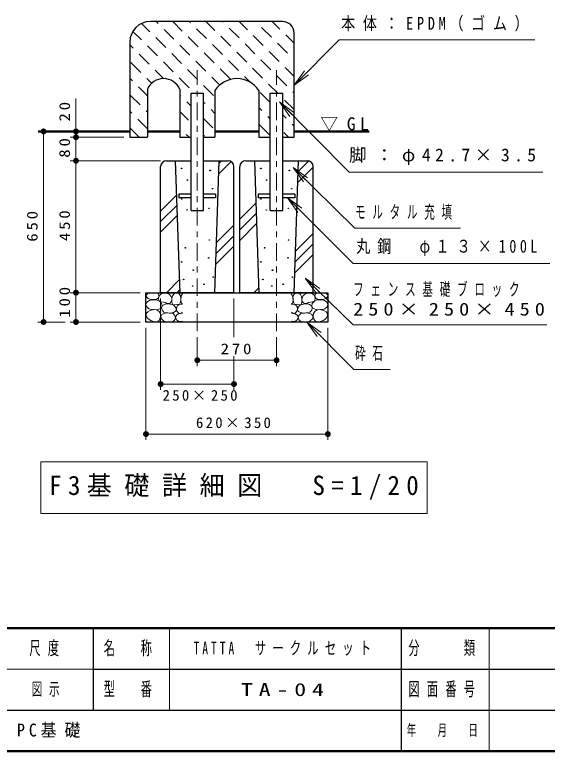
# Model space of a CAD drawing. Units: millimetres on the paper, with parts at other scales. Extents: x -805 to -334, y -297 to 267.
# Drawn here: x -620.9 to -530.1, y -297 to -171.4 of the extents above; entities that cross this region are included whole.
import ezdxf

# ---------------------------------------------------------------- set-up
doc = ezdxf.new("R2010")
doc.units = ezdxf.units.MM
doc.linetypes.add('USER2', pattern=[6, 3, -1, 1, -1])
doc.layers.add('1_20', color=7, linetype='Continuous', lineweight=13)
doc.layers.add('LY_3', color=7, linetype='Continuous', lineweight=13)
doc.layers.add('LY_4', color=7, linetype='Continuous')
doc.styles.add('ＭＳ ゴシック', font='')
doc.styles.get('ＭＳ ゴシック').set_extended_font_data('MS Gothic')

# ---------------------------------------------------------------- blocks, each defined once
blk = doc.blocks.new('filled_dot')
at = {"color": 0, "linetype": 'Continuous', "lineweight": -2, "const_width": 1.25}
blk.add_lwpolyline([(-0.625, 0, 1), (0.625, 0, 1)], format="xyb", close=True, dxfattribs=at)

msp = doc.modelspace()

# ---------------------------------------------------------------- linework, layer by layer
at = {"layer": '1_20'}
for p, q in [((-597.873, -174.288), (-599.273, -172.887)), ((-596.459, -172.873), (-596.785, -172.547)), ((-592.329, -174.175), (-593.957, -172.547)), ((-590.915, -172.76), (-591.128, -172.547)), ((-586.785, -174.061), (-588.3, -172.547)), ((-585.371, -172.647), (-585.472, -172.547)), ((-581.242, -173.948), (-582.643, -172.547)), ((-575.698, -173.835), (-576.986, -172.547)), ((-599.287, -175.702), (-600.759, -174.23)), ((-593.743, -175.589), (-595.44, -173.892)), ((-588.2, -175.476), (-589.897, -173.779)), ((-582.656, -175.362), (-584.353, -173.665)), ((-577.112, -175.249), (-578.809, -173.552)), ((-595.158, -177.003), (-596.855, -175.306)), ((-589.614, -176.89), (-591.311, -175.193)), ((-584.07, -176.777), (-585.767, -175.08)), ((-578.526, -176.664), (-580.224, -174.966)), ((-573.267, -176.266), (-574.68, -174.853)), ((-600.701, -177.116), (-601.267, -176.55)), ((-596.572, -178.417), (-598.269, -176.72)), ((-591.028, -178.304), (-592.725, -176.607)), ((-585.484, -178.191), (-587.181, -176.494)), ((-579.941, -178.078), (-581.638, -176.381)), ((-574.397, -177.965), (-576.094, -176.268)), ((-597.986, -179.831), (-599.683, -178.134)), ((-592.442, -179.718), (-594.139, -178.021)), ((-586.899, -179.605), (-588.596, -177.908)), ((-581.355, -179.492), (-583.052, -177.795)), ((-575.811, -179.379), (-577.508, -177.682)), ((-599.4, -181.246), (-601.097, -179.549)), ((-593.857, -181.132), (-595.554, -179.435)), ((-588.313, -181.019), (-590.01, -179.322)), ((-582.769, -180.906), (-584.466, -179.209)), ((-577.225, -180.793), (-578.922, -179.096)), ((-573.267, -179.094), (-573.379, -178.983)), ((-595.521, -182.297), (-596.968, -180.85)), ((-589.727, -182.434), (-591.424, -180.736)), ((-584.183, -182.32), (-585.88, -180.623)), ((-578.64, -182.207), (-580.337, -180.51)), ((-573.267, -181.923), (-574.793, -180.397)), ((-585.949, -183.383), (-587.295, -182.038)), ((-580.787, -182.889), (-581.751, -181.924)), ((-574.51, -183.508), (-576.207, -181.811)), ((-573.267, -183.422), (-571.512, -180.938)), ((-573.267, -183.422), (-571.156, -181.29)), ((-570.801, -181.642), (-573.267, -183.422)), ((-600.814, -182.66), (-601.267, -182.207)), ((-597.553, -183.093), (-598.382, -182.264)), ((-591.141, -183.848), (-592.838, -182.151)), ((-576.05, -184.797), (-577.621, -183.226)), ((-598.267, -185.207), (-599.796, -183.678)), ((-587.012, -185.149), (-588.709, -183.452)), ((-573.267, -184.751), (-573.492, -184.527)), ((-610.446, -192.297), (-610.446, -185.694)), ((-599.513, -186.789), (-601.21, -185.092)), ((-592.555, -185.262), (-592.767, -185.05)), ((-577.339, -186.337), (-579.036, -184.64)), ((-590.837, -186.98), (-591.537, -186.28)), ((-588.426, -186.563), (-588.697, -186.292)), ((-575.761, -186.27), (-573.649, -188.401)), ((-575.761, -186.27), (-573.294, -188.049)), ((-574.005, -188.753), (-575.761, -186.27)), ((-573.267, -187.58), (-574.906, -185.941)), ((-600.928, -188.204), (-601.267, -187.864)), ((-598.267, -188.035), (-598.495, -187.808)), ((-591.254, -189.391), (-592.767, -187.879)), ((-586.767, -188.222), (-587.408, -187.581)), ((-578.753, -187.751), (-579.267, -187.236)), ((-598.267, -190.864), (-599.909, -189.222)), ((-587.125, -190.693), (-588.697, -189.12)), ((-577.337, -189.166), (-577.735, -188.769)), ((-574.623, -189.052), (-575.197, -188.478)), ((-599.663, -192.297), (-601.267, -190.692)), ((-592.669, -190.806), (-592.767, -190.707)), ((-577.452, -191.88), (-579.149, -190.183)), ((-573.267, -190.408), (-573.605, -190.07)), ((-615.967, -223.797), (-615.967, -191.297)), ((-607.267, -191.297), (-611.446, -191.297)), ((-591.177, -192.297), (-591.65, -191.824)), ((-588.539, -192.107), (-588.697, -191.949)), ((-574.207, -192.297), (-575.019, -191.485)), ((-602.267, -192.297), (-611.446, -192.297)), ((-610.446, -196.297), (-610.446, -192.297)), ((-596.017, -196.297), (-611.446, -196.297)), ((-610.446, -218.797), (-610.446, -196.297)), ((-586.092, -198.541), (-583.995, -196.444)), ((-586.03, -196.683), (-585.644, -196.297)), ((-572.579, -198.137), (-570.769, -196.328)), ((-573.451, -197.461), (-571.312, -199.565)), ((-573.451, -197.461), (-570.962, -199.208)), ((-571.663, -199.921), (-573.451, -197.461)), ((-572.641, -199.995), (-570.017, -197.372)), ((-596.017, -204.874), (-593.322, -202.178)), ((-574.406, -202.622), (-572.285, -204.743)), ((-574.406, -202.622), (-571.931, -204.39)), ((-572.638, -205.097), (-574.406, -202.622)), ((-596.017, -206.67), (-593.264, -203.917)), ((-582.517, -206.28), (-579.776, -203.539)), ((-596.017, -208.466), (-593.206, -205.655)), ((-582.517, -208.076), (-579.719, -205.277)), ((-582.517, -209.872), (-579.661, -207.016)), ((-586.482, -210.245), (-583.517, -207.28)), ((-586.544, -212.103), (-583.517, -209.076)), ((-573.031, -211.699), (-570.017, -208.686)), ((-586.606, -213.961), (-583.517, -210.872)), ((-573.093, -213.557), (-570.017, -210.482)), ((-573.155, -215.415), (-570.017, -212.278)), ((-595.034, -218.797), (-592.842, -216.605)), ((-571.372, -216.322), (-569.223, -218.415)), ((-571.372, -216.322), (-568.874, -218.057)), ((-569.572, -218.773), (-571.372, -216.322)), ((-593.238, -218.797), (-592.784, -218.343)), ((-580.128, -218.797), (-579.297, -217.965)), ((-599.517, -218.797), (-611.446, -218.797)), ((-610.446, -223.797), (-610.446, -218.797)), ((-598.517, -218.797), (-598.517, -223.797)), ((-598.517, -218.797), (-592.267, -218.797)), ((-596.017, -219.797), (-596.017, -235.38)), ((-583.517, -219.797), (-583.517, -226.388)), ((-567.517, -218.797), (-573.767, -218.797)), ((-567.517, -218.797), (-567.517, -223.797)), ((-612.267, -223.797), (-616.967, -223.797)), ((-599.517, -223.797), (-611.446, -223.797)), ((-598.517, -223.797), (-592.267, -223.797)), ((-598.517, -224.797), (-598.517, -243.909)), ((-567.517, -223.797), (-573.767, -223.797)), ((-571.1, -223.797), (-568.986, -225.925)), ((-571.1, -223.797), (-568.631, -225.573)), ((-569.341, -226.278), (-571.1, -223.797)), ((-567.517, -224.797), (-567.517, -243.909)), ((-589.767, -226.356), (-589.767, -231.319)), ((-576.267, -226.356), (-576.267, -231.319)), ((-583.517, -229.649), (-583.517, -235.38)), ((-576.267, -230.319), (-589.767, -230.319)), ((-583.517, -234.38), (-596.017, -234.38)), ((-567.517, -242.909), (-598.517, -242.909)), ((-616.417, -247.651), (-616.417, -256.451)), ((-550.617, -247.651), (-616.417, -247.651)), ((-550.617, -256.451), (-550.617, -247.651)), ((-616.417, -256.451), (-550.617, -256.451))]:
    msp.add_line(p, q, dxfattribs=at)
at = {"layer": '1_20', "lineweight": 25}
for p, q in [((-575.267, -172.547), (-597.767, -172.547)), ((-573.267, -192.297), (-573.267, -174.547)), ((-601.267, -176.047), (-601.267, -192.297)), ((-598.267, -184.098), (-598.267, -192.297)), ((-592.767, -184.098), (-592.767, -192.297)), ((-586.767, -184.309), (-586.767, -192.297)), ((-579.267, -184.309), (-579.267, -192.297)), ((-590.837, -204.797), (-590.837, -184.797)), ((-590.837, -184.797), (-588.697, -184.797)), ((-588.697, -204.797), (-588.697, -184.797)), ((-577.337, -204.797), (-577.337, -184.797)), ((-577.337, -184.797), (-575.197, -184.797)), ((-575.197, -204.797), (-575.197, -184.797)), ((-601.267, -192.297), (-598.267, -192.297)), ((-592.767, -192.297), (-590.837, -192.297)), ((-588.697, -192.297), (-586.767, -192.297)), ((-579.267, -192.297), (-577.337, -192.297)), ((-575.197, -192.297), (-573.267, -192.297)), ((-595.017, -196.297), (-593.517, -196.297)), ((-595.017, -196.297), (-590.837, -196.297)), ((-593.517, -196.297), (-592.766, -218.897)), ((-588.697, -196.297), (-584.517, -196.297)), ((-586.767, -218.797), (-586.017, -196.297)), ((-586.017, -196.297), (-584.517, -196.297)), ((-581.517, -196.297), (-580.017, -196.297)), ((-581.517, -196.297), (-577.337, -196.297)), ((-580.017, -196.297), (-579.266, -218.897)), ((-575.197, -196.297), (-571.017, -196.297)), ((-573.267, -218.797), (-572.517, -196.297)), ((-572.517, -196.297), (-571.017, -196.297)), ((-596.017, -218.797), (-596.017, -197.297)), ((-583.517, -218.797), (-583.517, -197.297)), ((-582.517, -218.797), (-582.517, -197.297)), ((-570.017, -218.797), (-570.017, -197.297)), ((-590.837, -201.972), (-592.892, -201.972)), ((-592.892, -201.972), (-592.892, -202.622)), ((-586.642, -201.972), (-588.697, -201.972)), ((-586.642, -201.972), (-586.642, -202.622)), ((-577.337, -201.972), (-579.392, -201.972)), ((-579.392, -201.972), (-579.392, -202.622)), ((-573.142, -201.972), (-575.197, -201.972)), ((-573.142, -201.972), (-573.142, -202.622)), ((-590.837, -202.622), (-592.892, -202.622)), ((-586.642, -202.622), (-588.697, -202.622)), ((-577.337, -202.622), (-579.392, -202.622)), ((-573.142, -202.622), (-575.197, -202.622)), ((-590.837, -204.797), (-588.697, -204.797)), ((-577.337, -204.797), (-575.197, -204.797)), ((-598.517, -223.797), (-598.517, -218.797)), ((-598.517, -218.797), (-567.517, -218.797)), ((-583.517, -218.797), (-596.017, -218.797)), ((-570.017, -218.797), (-582.517, -218.797)), ((-567.517, -218.797), (-567.517, -223.797)), ((-567.517, -223.797), (-598.517, -223.797))]:
    msp.add_line(p, q, dxfattribs=at)
at = {"layer": '1_20', "linetype": 'USER2'}
for p, q in [((-589.767, -225.356), (-589.767, -180.828)), ((-576.267, -225.356), (-576.267, -180.828))]:
    msp.add_line(p, q, dxfattribs=at)
at = {"layer": '1_20', "lineweight": 50}
for p, q in [((-616.916, -191.297), (-601.267, -191.297)), ((-598.267, -191.297), (-592.767, -191.297)), ((-586.767, -191.297), (-579.267, -191.297)), ((-573.267, -191.297), (-560.462, -191.297))]:
    msp.add_line(p, q, dxfattribs=at)
at = {"layer": '1_20'}
for points in [[(-573.267, -183.422), (-565.581, -175.66), (-532.247, -175.66)], [(-575.761, -186.27), (-563.889, -198.252), (-530.889, -198.252)], [(-573.451, -197.461), (-562.944, -207.791), (-544.892, -207.791)], [(-574.406, -202.622), (-563.208, -213.82), (-529.693, -213.82)], [(-571.372, -216.322), (-563.208, -224.275), (-530.208, -224.275)], [(-592.282, -218.968), (-592.437, -219.244), (-592.543, -219.538), (-592.592, -219.855), (-592.592, -220.195), (-592.468, -220.579), (-592.307, -220.641)], [(-573.752, -218.968), (-573.598, -219.244), (-573.492, -219.538), (-573.443, -219.855), (-573.443, -220.195), (-573.566, -220.579), (-573.727, -220.641)], [(-592.295, -222.103), (-592.679, -222.338), (-592.995, -222.231), (-593.236, -221.942), (-593.333, -221.587), (-593.273, -221.235), (-593.12, -220.981), (-592.889, -220.802), (-592.585, -220.73), (-592.27, -220.765)], [(-573.74, -222.103), (-573.356, -222.338), (-573.039, -222.231), (-572.798, -221.942), (-572.701, -221.587), (-572.761, -221.235), (-572.915, -220.981), (-573.145, -220.802), (-573.45, -220.73), (-573.765, -220.765)], [(-592.295, -223.664), (-592.633, -223.703), (-592.976, -223.639), (-593.29, -223.455), (-593.472, -223.168), (-593.442, -222.834), (-593.249, -222.549), (-592.958, -222.401), (-592.629, -222.338), (-592.295, -222.301)], [(-573.74, -223.664), (-573.401, -223.703), (-573.058, -223.639), (-572.745, -223.455), (-572.563, -223.168), (-572.592, -222.834), (-572.786, -222.549), (-573.076, -222.401), (-573.405, -222.338), (-573.74, -222.301)], [(-571.1, -223.797), (-563.076, -231.876), (-556.872, -231.876)]]:
    msp.add_lwpolyline(points, dxfattribs=at)
for points in [[(-597.25, -219.972), (-597.719, -219.983), (-598.167, -219.798), (-598.428, -219.509), (-598.502, -219.203), (-598.208, -218.956), (-597.721, -218.844), (-597.414, -218.813), (-597.114, -218.807), (-596.719, -218.841), (-596.408, -219.005), (-596.314, -219.314), (-596.396, -219.662), (-596.767, -219.984)], [(-594.958, -220.628), (-595.245, -220.491), (-595.553, -220.393), (-595.91, -220.351), (-596.21, -220.244), (-596.366, -219.891), (-596.309, -219.451), (-596.167, -219.21), (-595.962, -219.03), (-595.618, -218.872), (-595.243, -218.832), (-594.872, -218.925), (-594.537, -219.129), (-594.275, -219.396), (-594.116, -219.724), (-594.1, -220.054), (-594.215, -220.368), (-594.398, -220.563), (-594.636, -220.665)], [(-592.827, -220.752), (-593.286, -220.802), (-593.645, -220.858), (-593.943, -220.826), (-594.109, -220.46), (-594.091, -219.91), (-594.026, -219.448), (-593.843, -219.08), (-593.594, -218.886), (-593.286, -218.807), (-592.84, -218.993), (-592.623, -219.337), (-592.555, -219.749), (-592.599, -220.136), (-592.716, -220.504)], [(-573.207, -220.752), (-572.749, -220.802), (-572.39, -220.858), (-572.092, -220.826), (-571.926, -220.46), (-571.943, -219.91), (-572.009, -219.448), (-572.191, -219.08), (-572.441, -218.886), (-572.749, -218.807), (-573.195, -218.993), (-573.411, -219.337), (-573.48, -219.749), (-573.436, -220.136), (-573.319, -220.504)], [(-571.076, -220.628), (-570.789, -220.491), (-570.481, -220.393), (-570.124, -220.351), (-569.825, -220.244), (-569.669, -219.891), (-569.726, -219.451), (-569.868, -219.21), (-570.073, -219.03), (-570.417, -218.872), (-570.791, -218.832), (-571.163, -218.925), (-571.497, -219.129), (-571.759, -219.396), (-571.919, -219.724), (-571.935, -220.054), (-571.82, -220.368), (-571.636, -220.563), (-571.398, -220.665)], [(-568.784, -219.972), (-568.315, -219.983), (-567.867, -219.798), (-567.606, -219.509), (-567.533, -219.203), (-567.827, -218.956), (-568.313, -218.844), (-568.621, -218.813), (-568.92, -218.807), (-569.316, -218.841), (-569.627, -219.005), (-569.72, -219.314), (-569.639, -219.662), (-569.267, -219.984)], [(-597.25, -221.644), (-597.639, -221.651), (-598.019, -221.533), (-598.389, -221.221), (-598.539, -220.814), (-598.347, -220.419), (-597.944, -220.133), (-597.501, -220.011), (-597.052, -220.009), (-596.596, -220.084), (-596.173, -220.294), (-595.848, -220.669), (-595.764, -221.099), (-595.976, -221.411), (-596.346, -221.619), (-596.804, -221.705)], [(-594.785, -222.239), (-595.135, -222.235), (-595.466, -222.115), (-595.781, -221.771), (-595.863, -221.334), (-595.691, -221.01), (-595.38, -220.789), (-595.014, -220.707), (-594.636, -220.715), (-594.152, -220.784), (-593.707, -221), (-593.401, -221.364), (-593.335, -221.768), (-593.528, -222.011), (-593.843, -222.177), (-594.32, -222.281)], [(-571.25, -222.239), (-570.9, -222.235), (-570.568, -222.115), (-570.254, -221.771), (-570.172, -221.334), (-570.343, -221.01), (-570.655, -220.789), (-571.02, -220.707), (-571.398, -220.715), (-571.882, -220.784), (-572.327, -221), (-572.634, -221.364), (-572.699, -221.768), (-572.506, -222.011), (-572.191, -222.177), (-571.715, -222.281)], [(-568.784, -221.644), (-568.396, -221.651), (-568.016, -221.533), (-567.646, -221.221), (-567.496, -220.814), (-567.687, -220.419), (-568.09, -220.133), (-568.534, -220.011), (-568.982, -220.009), (-569.439, -220.084), (-569.862, -220.294), (-570.187, -220.669), (-570.271, -221.099), (-570.058, -221.411), (-569.689, -221.619), (-569.23, -221.705)], [(-596.99, -223.763), (-597.351, -223.676), (-597.697, -223.54), (-597.996, -223.375), (-598.254, -223.143), (-598.462, -222.761), (-598.477, -222.363), (-598.228, -222.044), (-597.82, -221.83), (-597.402, -221.709), (-596.993, -221.688), (-596.606, -221.793), (-596.278, -222.024), (-596.061, -222.35), (-596.018, -222.8), (-596.148, -223.267), (-596.279, -223.526), (-596.47, -223.713), (-596.721, -223.783)], [(-594.748, -223.776), (-595.145, -223.76), (-595.528, -223.615), (-595.885, -223.276), (-595.999, -222.859), (-595.801, -222.537), (-595.442, -222.326), (-595.011, -222.261), (-594.574, -222.276), (-594.223, -222.282), (-593.893, -222.363), (-593.578, -222.671), (-593.472, -223.094), (-593.634, -223.459), (-593.967, -223.714), (-594.355, -223.81)], [(-571.287, -223.776), (-570.889, -223.76), (-570.506, -223.615), (-570.15, -223.276), (-570.035, -222.859), (-570.234, -222.537), (-570.593, -222.326), (-571.024, -222.261), (-571.46, -222.276), (-571.812, -222.282), (-572.142, -222.363), (-572.456, -222.671), (-572.563, -223.094), (-572.4, -223.459), (-572.067, -223.714), (-571.68, -223.81)], [(-569.044, -223.763), (-568.684, -223.676), (-568.338, -223.54), (-568.039, -223.375), (-567.781, -223.143), (-567.573, -222.761), (-567.558, -222.363), (-567.806, -222.044), (-568.214, -221.83), (-568.632, -221.709), (-569.041, -221.688), (-569.428, -221.793), (-569.757, -222.024), (-569.973, -222.35), (-570.017, -222.8), (-569.887, -223.267), (-569.756, -223.526), (-569.565, -223.713), (-569.313, -223.783)]]:
    msp.add_lwpolyline(points, close=True, dxfattribs=at)
at = {"layer": '1_20', "lineweight": 25}
for centre in [(-592.448, -197.608), (-587.583, -197.96), (-578.948, -197.608), (-574.083, -197.96), (-591.451, -199.601), (-577.951, -199.601), (-587.173, -201.065), (-573.673, -201.065), (-592.448, -202.825), (-578.948, -202.825), (-591.51, -204.701), (-587.759, -204.407), (-578.01, -204.701), (-574.259, -204.407), (-587.714, -209.81), (-574.214, -209.81), (-591.804, -211.143), (-578.304, -211.143), (-592.448, -213.551), (-587.817, -212.848), (-578.948, -213.551), (-574.317, -212.848), (-590.455, -214.958), (-576.955, -214.958), (-592.096, -216.541), (-587.055, -216.13), (-578.596, -216.541), (-573.555, -216.13), (-590.572, -217.654), (-588.638, -217.361), (-577.072, -217.654), (-575.138, -217.361)]:
    msp.add_circle(centre, 0.05, dxfattribs=at)
for centre, radius, start, end in [((-597.767, -176.047), 3.5, 90, 180), ((-575.267, -174.547), 2, 0, 90), ((-595.517, -185.297), 3, 23.55646, 156.44354), ((-583.017, -186.797), 4.5, 33.55731, 146.44269), ((-595.017, -197.297), 1, 90, 180), ((-584.517, -197.297), 1, 0, 90), ((-581.517, -197.297), 1, 90, 180), ((-571.017, -197.297), 1, 0, 90)]:
    msp.add_arc(centre, radius, start, end, dxfattribs=at)
at = {"layer": 'LY_3', "lineweight": 50}
for p, q in [((-805, -276), (-420, -276)), ((-805, -297), (-420, -297))]:
    msp.add_line(p, q, dxfattribs=at)
at = {"layer": 'LY_3', "color": 211, "lineweight": 25}
for p, q in [((-607.5, -276), (-607.5, -290)), ((-555, -276), (-555, -297)), ((-607.5, -283), (-490, -283)), ((-662.5, -290), (-420, -290))]:
    msp.add_line(p, q, dxfattribs=at)
at = {"layer": 'LY_3'}
for p, q in [((-594.5, -276), (-594.5, -290)), ((-540, -276), (-540, -297)), ((-662.5, -283), (-607.5, -283))]:
    msp.add_line(p, q, dxfattribs=at)

# ---------------------------------------------------------------- block references
at = {"layer": '1_20', "xscale": 0.4, "yscale": 0.4}
for p, rotation in [((-615.967, -191.297), 270), ((-610.446, -191.297), 270), ((-610.446, -192.297), 270), ((-610.446, -192.297), 90), ((-610.446, -196.297), 90), ((-610.446, -196.297), 270), ((-610.446, -218.797), 270), ((-610.446, -218.797), 90), ((-615.967, -223.797), 90), ((-610.446, -223.797), 90), ((-576.267, -230.319), 180), ((-583.517, -234.38), 180), ((-567.517, -242.909), 180)]:
    msp.add_blockref('filled_dot', p, dxfattribs=dict(at, rotation=rotation))
for p in [(-589.767, -230.319), (-596.017, -234.38), (-598.517, -242.909)]:
    msp.add_blockref('filled_dot', p, dxfattribs=at)

# ---------------------------------------------------------------- texts
at = {"layer": '1_20', "style": 'ＭＳ ゴシック'}
for s, insert, char_height, attachment_point in [('\\T1.54;\\W0.8;本体：EPDM（ゴム）', (-565.247, -173.01), 2.199, 4), ('\\T1.5;▽GL', (-568.783, -191.292), 2.199, 7), ('\\T1.5;脚：φ42.7×3.5', (-563.889, -195.602), 2.199, 4), ('\\T1.64;\\W0.6;モルタル充填', (-562.892, -205.141), 2.199, 4), ('\\T1.5;\\W0.8;丸鋼\u3000φ１３×100L', (-562.693, -211.17), 2.199, 4), ('\\T1.64;\\W0.6;フェンス基礎ブロック', (-563.208, -218.325), 2.199, 4), ('\\T1.5;\\W1.15;250×250×450', (-563.208, -221.625), 2.199, 4), ('\\T1.33;\\W1.15;270', (-582.933, -229.319), 1.833, 8), ('\\T1.64;\\W0.6;砕石', (-562.872, -229.226), 2.199, 4), ('\\T1.32;250×250', (-589.097, -235.38), 1.833, 2), ('\\T1.32;620×350', (-583.411, -241.909), 1.833, 8), ('\\T1.5;\\W0.95;F3基礎詳細図\u3000S=1/20', (-615.017, -252.051), 3.299, 4)]:
    msp.add_mtext(s, dxfattribs=dict(at, insert=insert, char_height=char_height, attachment_point=attachment_point))
at = {"layer": '1_20', "char_height": 1.833, "attachment_point": 8, "rotation": 90, "style": 'ＭＳ ゴシック'}
for s, insert in [('\\T1.34;\\W1.15;20', (-611.446, -187.694)), ('\\T1.34;\\W1.15;80', (-611.446, -193.869)), ('\\T1.33;\\W1.15;650', (-616.967, -207.242)), ('\\T1.33;\\W1.15;450', (-611.446, -207.135)), ('\\T1.33;\\W1.15;100', (-611.446, -220.201))]:
    msp.add_mtext(s, dxfattribs=dict(at, insert=insert))
at = {"layer": 'LY_3', "color": 4, "attachment_point": 5, "style": 'ＭＳ ゴシック'}
for s, insert, char_height in [('\\T1.64;\\W0.6;尺度', (-615.25, -279.5), 2.346), ('\\T1.64;\\W0.6;名\u3000称', (-601, -279.5), 2.346), ('\\T1.64;\\W0.6;分\u3000\u3000類', (-547.5, -279.5), 2.346), ('\\T1.64;\\W0.6;型\u3000番', (-601, -286.5), 2.346), ('\\T1.64;\\W0.6;図面番号', (-547.5, -286.5), 2.346), ('\\T1.64;\\W0.6;年\u3000月\u3000日', (-547.5, -293.5), 1.906)]:
    msp.add_mtext(s, dxfattribs=dict(at, insert=insert, char_height=char_height))
at = {"layer": 'LY_4', "char_height": 2.199, "style": 'ＭＳ ゴシック'}
for s, insert, attachment_point in [('\\T1.53;\\W0.65;TATTA\u3000サークルセット', (-574.75, -279.5), 5), ('\\T1.64;\\W0.6;図示', (-618, -286.5), 4), ('\\T1.5;\\W1.35;TA-04', (-574.75, -286.5), 5), ('\\T1.5;\\W0.9;PC基礎', (-620.5, -293.5), 4)]:
    msp.add_mtext(s, dxfattribs=dict(at, insert=insert, attachment_point=attachment_point))

doc.saveas('drawing.dxf')
